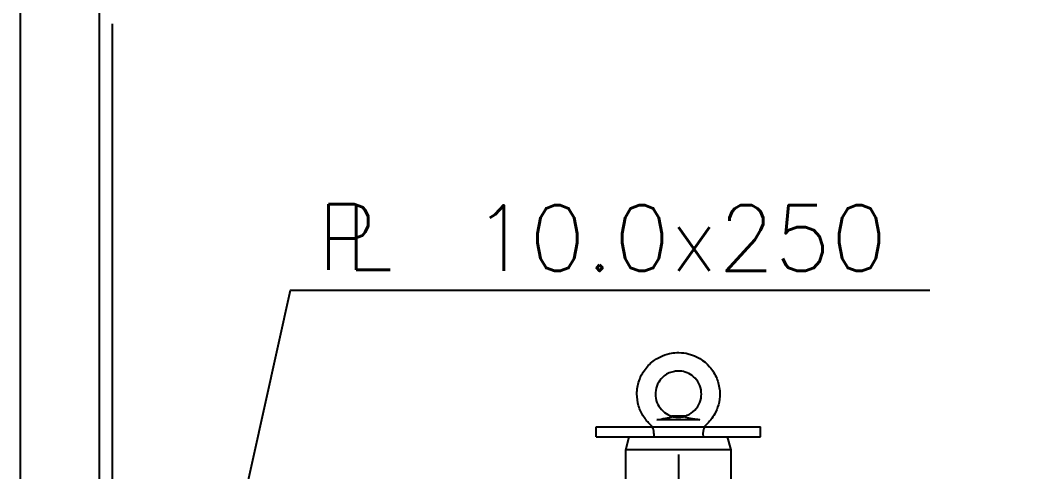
# Model space of a CAD drawing. Extents: x 53504 to 219407, y 25397 to 156081.
# Drawn here: x 120691 to 122246, y 68719 to 69404 of the extents above; entities that cross this region are included whole.
import ezdxf

# ---------------------------------------------------------------- set-up
doc = ezdxf.new("R2010")
doc.units = 0
doc.header["$LTSCALE"] = 250
doc.linetypes.add('PHANTOM', pattern=[2.1, 1.25, -0.2, 0.125, -0.2, 0.125, -0.2])
doc.layers.get('0').update_dxf_attribs({"linetype": 'CONTINUOUS'})
for name, color, linetype in [('A0CO1', 1, 'CONTINUOUS'), ('S0CO1', 1, 'CONTINUOUS'), ('S0CO5', 4, 'CONTINUOUS'), ('S0PH1', 1, 'PHANTOM'), ('S0TX2', 2, 'CONTINUOUS')]:
    doc.layers.add(name, color=color, linetype=linetype)
doc.styles.add('ROMANS', font='romans', dxfattribs={"height": 100})

# ---------------------------------------------------------------- blocks, each defined once
blk = doc.blocks.new('ROR')
at = {"color": 0, "linetype": 'ByBlock'}
for p, q in [((10.0925, 3393.5237), (-10.0926, 3393.5237)), ((-125, 3362), (-125, 3377)), ((-125, 3377), (125, 3377)), ((32.6961, 3388), (-32.6962, 3388)), ((125, 3362), (125, 3377)), ((-125, 3362), (125, 3362)), ((-80, 3342), (-74.6411, 3362)), ((-74.6411, 3362), (74.641, 3362)), ((-37.2574, 3366.8566), (-37.5, 3362)), ((37.2573, 3366.8565), (37.5, 3362)), ((80, 3342), (74.641, 3362)), ((-80, 2797), (-80, 3342)), ((80, 3342), (-80, 3342)), ((80, 2797), (80, 3342))]:
    blk.add_line(p, q, dxfattribs=at)
for centre, start, end in [((-55.235, 3367.7548), 357.14, 46.98338), ((55.2349, 3367.7548), 133.01662, 182.86)]:
    blk.add_arc(centre, 18, start, end, dxfattribs=at)
for points, knots in [([(-42.9553, 3380.9153), (-44.652, 3382.4932), (-46.2664, 3384.1745), (-51.4917, 3390.2411), (-54.6347, 3395.116), (-58.397, 3403.126), (-59.4981, 3406.0387), (-62.151, 3415.0053), (-63.0538, 3421.1583), (-62.9178, 3433.9976), (-61.7631, 3440.7225), (-57.5659, 3453.3803), (-54.5677, 3459.2008), (-46.6111, 3469.9028), (-41.8336, 3474.5719), (-28.6647, 3483.898), (-19.6536, 3487.6186), (-7.0476, 3489.6926), (-3.339, 3490.0098), (0, 3490.0011), (0.2962, 3490.0003), (0.5923, 3489.9983), (5.6761, 3489.9327), (10.4933, 3489.308), (27.6709, 3485.0405), (38.9094, 3478.2099), (52.0128, 3463.2264), (55.6007, 3457.4235), (60.6297, 3445.04), (62.1704, 3438.6563), (63.2704, 3426.3372), (62.9583, 3420.5729), (60.7306, 3409.3949), (58.9973, 3404.2088), (53.3236, 3392.642), (48.9709, 3386.6798), (43.3929, 3381.3269), (43.1746, 3381.1203), (42.9556, 3380.9153)], [0, 0, 0, 0, 0.017680396, 0.017680396, 0.060473678, 0.060473678, 0.084134554, 0.084134554, 0.13067607, 0.13067607, 0.18069, 0.18069, 0.23102135, 0.23102135, 0.28123803, 0.28123803, 0.35282205, 0.35282205, 0.37711019, 0.37711019, 0.37711019, 0.37932299, 0.37932299, 0.41509202, 0.41509202, 0.51281154, 0.51281154, 0.56531203, 0.56531203, 0.6139228, 0.6139228, 0.65886656, 0.65886656, 0.70008467, 0.70008467, 0.75656438, 0.75656438, 0.75885297, 0.75885297, 0.75885297, 0.75885297]), ([(10.0923, 3393.5233), (12.2217, 3394.1667), (14.2939, 3395.0039), (20.4792, 3398.2034), (24.2287, 3401.2935), (30.1912, 3408.6676), (32.3751, 3412.897), (34.833, 3421.5319), (35.24, 3425.7134), (34.4337, 3434.5409), (33.1369, 3439.0839), (29.0745, 3446.9774), (26.3404, 3450.4466), (20.1277, 3455.9031), (16.7558, 3457.9798), (9.6331, 3460.8472), (6.1981, 3461.6337), (1.6437, 3461.9714), (0.9189, 3461.9963), (0, 3461.9987), (-1.9598, 3462.0038), (-4.0725, 3461.8184), (-11.623, 3460.5039), (-16.9633, 3458.1359), (-24.8073, 3452.0496), (-27.695, 3448.8271), (-32.2351, 3441.3471), (-33.7921, 3436.9968), (-35.1824, 3428.5326), (-35.1553, 3424.5714), (-33.5923, 3416.2448), (-32.0239, 3412.2212), (-27.487, 3404.9184), (-24.6108, 3401.757), (-17.9081, 3396.6286), (-14.1334, 3394.743), (-10.0931, 3393.5233)], [0, 0, 0, 0, 0.029913183, 0.029913183, 0.094497653, 0.094497653, 0.15792104, 0.15792104, 0.2164099, 0.2164099, 0.27863407, 0.27863407, 0.3372709, 0.3372709, 0.39113571, 0.39113571, 0.4419944, 0.4419944, 0.45490794, 0.45490794, 0.45490794, 0.48133319, 0.48133319, 0.55856546, 0.55856546, 0.61608285, 0.61608285, 0.6770586, 0.6770586, 0.73227967, 0.73227967, 0.79216055, 0.79216055, 0.84960881, 0.84960881, 0.90672515, 0.90672515, 0.90672515, 0.90672515]), ([(-32.6958, 3388.0003), (-28.3577, 3388.6636), (-23.8483, 3389.3809), (-17.6736, 3390.4898), (-15.5096, 3390.9014), (-12.182, 3391.6578), (-10.5838, 3392.073), (-9.6761, 3392.6636), (-9.5596, 3392.8116), (-9.5391, 3392.9542)], [0, 0, 0, 0, 0.47621351, 0.47621351, 0.72521283, 0.72521283, 0.92926453, 0.92926453, 1, 1, 1, 1]), ([(-9.5391, 3392.9542), (-9.518, 3392.9461), (-9.0035, 3392.7489), (-7.4578, 3392.3939), (-4.03, 3392.0458), (-1.347, 3391.9652), (1.3469, 3391.9652), (4.0295, 3392.0458), (7.4581, 3392.3939), (9.0033, 3392.7489), (9.5179, 3392.9461), (9.5393, 3392.9542)], [0.11950734, 0.11950734, 0.11950734, 0.11950734, 0.125, 0.25, 0.375, 0.5, 0.5, 0.625, 0.75, 0.875, 0.88050146, 0.88050146, 0.88050146, 0.88050146]), ([(9.5393, 3392.9542), (9.4567, 3393.0059), (9.4092, 3393.0593), (9.3892, 3393.2586), (9.6673, 3393.3954), (10.0923, 3393.5233)], [0.32181557, 0.32181557, 0.32181557, 0.32181557, 0.50662678, 0.50662678, 0.99425113, 0.99425113, 0.99425113, 0.99425113]), ([(9.5393, 3392.9542), (9.5656, 3392.7682), (9.757, 3392.5758), (11.3429, 3391.7631), (14.5735, 3391.0793), (22.5384, 3389.5885), (27.7469, 3388.757), (32.696, 3388.0003)], [0, 0, 0, 0, 0.12286424, 0.12286424, 0.50873185, 0.50873185, 1, 1, 1, 1])]:
    blk.add_open_spline(points, degree=3, knots=knots, dxfattribs=at)
blk.add_open_spline([(-10.0931, 3393.5233), (-9.4545, 3393.3312), (-9.2406, 3393.1432), (-9.5391, 3392.9542)], degree=3, dxfattribs=at)
blk = doc.blocks.new('PLDIM2')
at = {"layer": 'S0TX2', "style": 'ROMANS'}
for s, p in [('P', (-19.2, 0.3)), ('L', (22.8, 0.3))]:
    blk.add_text(s, height=100, dxfattribs=at).set_placement(p)
blk.add_attdef('XX.X', (168.5, -1.5), '', height=100, dxfattribs=at)

msp = doc.modelspace()

# ---------------------------------------------------------------- linework, layer by layer
at = {"layer": 'S0CO1', "color": 0, "flags": 128}
for points in [[(120811.373, 68166.411), (120811.373, 69609.411)], [(120831.373, 68166.411), (120831.373, 69399.411)]]:
    msp.add_lwpolyline(points, dxfattribs=at)
at = {"layer": 'S0CO5', "color": 0, "flags": 128}
msp.add_lwpolyline([(123251.373, 66335.003), (123251.373, 67119.411, 0.066627), (123236.123, 67233.318, 0.067044), (123191.373, 67339.171, 0.190271), (122941.373, 67533.541), (122941.373, 67534.151, 0.00118), (122691.373, 67564.521, 0.001283), (122441.459, 67593.637, 0.001757), (122191.373, 67621.241, 0.001391), (122002.902, 67640.818, 0.001313), (121814.323, 67659.411), (121691.373, 67670.981, 0.003365), (121191.373, 67713.771, 0.00330027), (120714.741, 67748.11, -0.39520862), (120691.373, 67773.057), (120691.373, 70609.411)], format="xyb", dxfattribs=at)
at = {"layer": 'S0PH1', "color": 0}
msp.add_line((121691.373, 68744.529), (121691.373, 64357.261), dxfattribs=at)
at = {"layer": 'S0TX2', "color": 0}
msp.add_lwpolyline([(120897.596, 68298.839), (120997.596, 68298.839), (120947.596, 68298.839), (121101.629, 68994.564), (122073.338, 68994.564)], dxfattribs=at)

# ---------------------------------------------------------------- block references
at = {"layer": 'A0CO1', "color": 0}
msp.add_blockref('ROR', (121691.373, 65409.411), dxfattribs=at)
at = {"layer": 'S0TX2', "color": 0}
ref = msp.add_blockref('PLDIM2', (121161.833, 69024.958), dxfattribs=at)
ref.add_attrib('XX.X', '10.0x250', (121378.829, 69023.499), dxfattribs={"height": 100, "style": 'ROMANS'})

doc.saveas('drawing.dxf')
